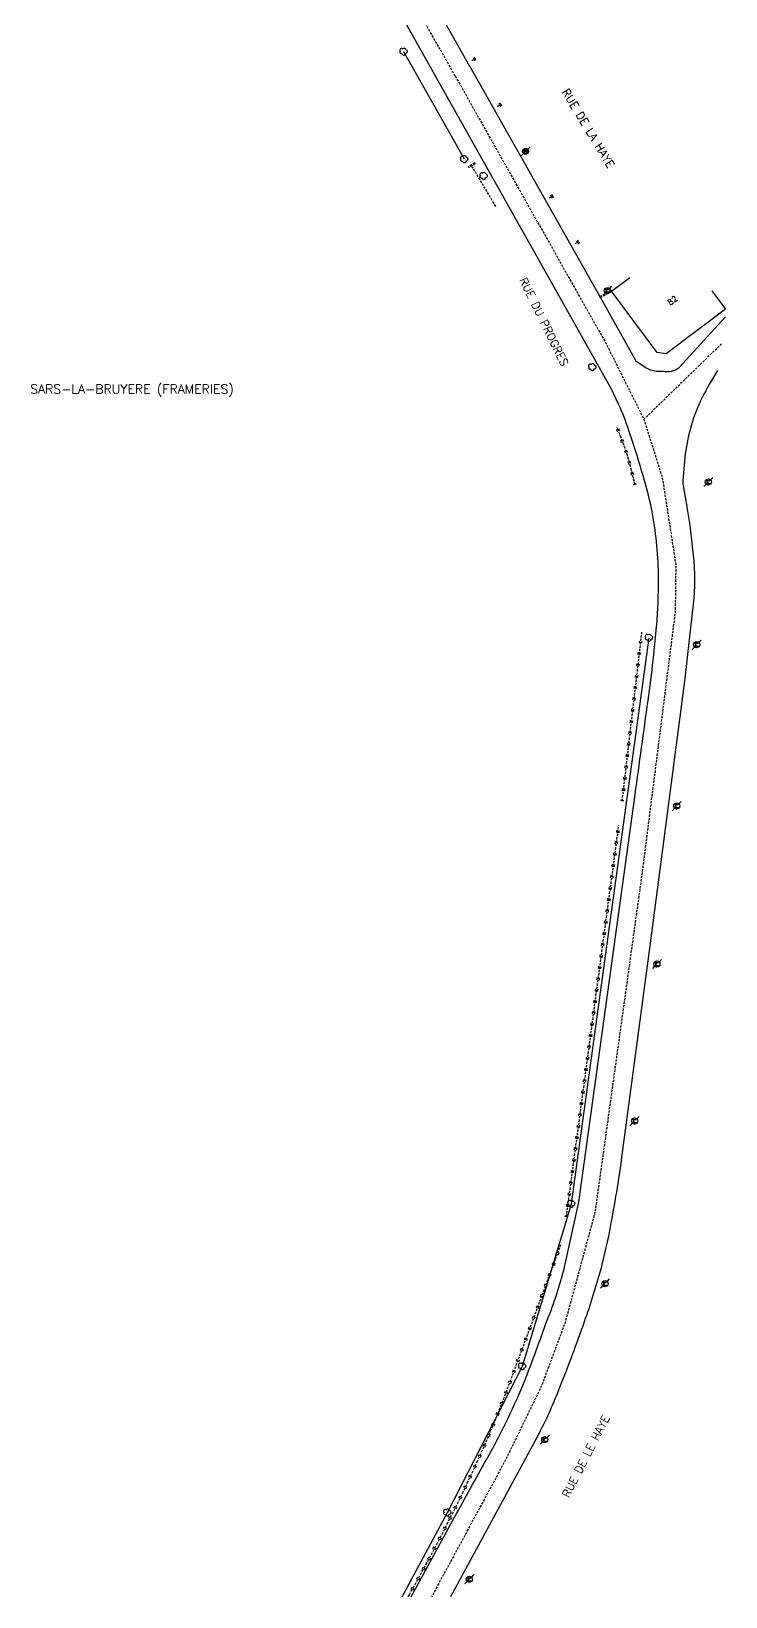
# Model space of a CAD drawing. Header units: millimetres. Extents: x 115001 to 116000, y 119000 to 120004.
# Drawn here: x 115438.5 to 115590.2, y 119000 to 119342.3 of the extents above; entities that cross this region are included whole.
import ezdxf
from ezdxf.enums import TextEntityAlignment as Align

# ---------------------------------------------------------------- set-up
doc = ezdxf.new("R2010")
doc.units = ezdxf.units.MM
doc.linetypes.add('DASHED', pattern=[0.75, 0.5, -0.25])
doc.layers.get('0').update_dxf_attribs({"linetype": 'CONTINUOUS'})
for name, color, linetype in [('W0001', 6, 'DASHED'), ('W0008', 7, 'CONTINUOUS'), ('W0100', 7, 'CONTINUOUS'), ('W0112', 1, 'DASHED'), ('W0211', 2, 'CONTINUOUS'), ('W0220', 5, 'DASHED'), ('W0300', 7, 'CONTINUOUS'), ('W0302', 3, 'CONTINUOUS'), ('W0471', 7, 'CONTINUOUS'), ('W0980', 7, 'CONTINUOUS'), ('W0989', 7, 'CONTINUOUS'), ('W0991', 7, 'CONTINUOUS')]:
    doc.layers.add(name, color=color, linetype=linetype)
doc.styles.get("Standard").update_dxf_attribs({"font": 'romans.shx', "width": 0.85})

# ---------------------------------------------------------------- blocks, each defined once
blk = doc.blocks.new('T300')
for p, q in [((-0.8, 0.51), (-0.86, 0.34)), ((-0.86, 0.34), (-0.86, 0.17)), ((-0.86, 0.17), (-0.74, 0.06)), ((-0.69, 0.63), (-0.8, 0.51)), ((-0.8, -0.06), (-0.74, 0.06)), ((-0.74, 0.06), (-0.69, 0.11)), ((-0.57, 0.69), (-0.69, 0.63)), ((-0.46, 0.69), (-0.57, 0.69)), ((-0.29, 0.63), (-0.46, 0.69)), ((-0.29, 0.63), (-0.17, 0.74)), ((-0.23, 0.57), (-0.29, 0.63)), ((-0.17, 0.74), (-0.06, 0.8)), ((-0.06, 0.8), (0.06, 0.8)), ((0.06, 0.8), (0.23, 0.74)), ((0.23, 0.74), (0.34, 0.63)), ((0.34, 0.63), (0.4, 0.51)), ((0.46, 0.46), (0.34, 0.46)), ((0.4, 0.51), (0.4, 0.46)), ((0.57, 0.4), (0.46, 0.46)), ((0.57, 0.4), (0.69, 0.29)), ((0.69, 0.29), (0.74, 0.17)), ((0.74, 0.06), (0.69, -0.17)), ((0.74, 0.17), (0.74, 0.06)), ((-0.8, -0.17), (-0.8, -0.06)), ((-0.8, -0.23), (-0.8, -0.17)), ((-0.74, -0.34), (-0.8, -0.23)), ((-0.69, -0.4), (-0.74, -0.34)), ((-0.51, -0.46), (-0.69, -0.4)), ((-0.4, -0.46), (-0.51, -0.46)), ((-0.4, -0.46), (-0.34, -0.46)), ((-0.34, -0.46), (-0.34, -0.4)), ((-0.34, -0.51), (-0.34, -0.46)), ((-0.29, -0.63), (-0.34, -0.51)), ((-0.17, -0.74), (-0.29, -0.63)), ((-0.06, -0.8), (-0.17, -0.74)), ((0.06, -0.8), (-0.06, -0.8)), ((0.17, -0.74), (0.06, -0.8)), ((0.23, -0.69), (0.17, -0.74)), ((0.29, -0.46), (0.23, -0.46)), ((0.29, -0.63), (0.23, -0.69)), ((0.46, -0.4), (0.29, -0.46)), ((0.34, -0.51), (0.29, -0.63)), ((0.34, -0.51), (0.34, -0.46)), ((0.57, -0.34), (0.46, -0.4)), ((0.63, -0.29), (0.57, -0.34)), ((0.69, -0.17), (0.63, -0.29))]:
    blk.add_line(p, q)
blk = doc.blocks.new('T471')
for p, q in [((-0.333334, 0.333334), (-0.333334, -0.333334)), ((-0.333334, 0.333334), (0.333334, 0.333334)), ((-0.333334, 0), (0, 0)), ((0.500001, 0.500001), (1.000002, 1.000002)), ((-0.500001, -0.500001), (-1.000002, -1.000002)), ((-0.333334, -0.333334), (0.333334, -0.333334))]:
    blk.add_line(p, q)
blk.add_ellipse((0, 0), major_axis=(0.471405, 0.471405), ratio=1, start_param=5.4977871438, end_param=11.780972451)
blk = doc.blocks.new('t211o')
at = {"color": 0, "linetype": 'Continuous'}
for p, q in [((-0.29, 0.5), (-0.29, 0)), ((0, 1), (0, 0)), ((0.29, 0.5), (0.29, 0))]:
    blk.add_line(p, q, dxfattribs=at)

msp = doc.modelspace()

# ---------------------------------------------------------------- linework, layer by layer
at = {"layer": 'W0001'}
msp.add_line((115589.26, 119273.96), (115572.29, 119257.44), dxfattribs=at)
msp.add_lwpolyline([(115531.08, 119332.46), (115508.85, 119371.87), (115497.22, 119394.66), (115491.96, 119409.99), (115487.68, 119432.29), (115459.87, 119587.42), (115454.62, 119616.48), (115453.27, 119630.14)], dxfattribs=at)
at = {"layer": 'W0001', "flags": 128}
msp.add_lwpolyline([(115531.08, 119332.45), (115563.93, 119274.17), (115572.29, 119257.44), (115576.3, 119244.74), (115579.26, 119225.66), (115579.12, 119215.35), (115571.97, 119158.87), (115561.59, 119083.99), (115555.06, 119059.91), (115549.87, 119045.99), (115541.93, 119029.66), (115525.91, 119000)], dxfattribs=at)
at = {"layer": 'W0008'}
msp.add_lwpolyline([(115457.42, 119628.74, 0.010943), (115457.42, 119626.38, 0.0352), (115459.3, 119613.28), (115466.75, 119571.69), (115482.52, 119483.06), (115483.66, 119476.92), (115491.76, 119430.93, 0.0145), (115495.1, 119412.98, 0.0295), (115498.64, 119401.15, 0.0288), (115504.26, 119388.26, 0.0117), (115510.73, 119376.33), (115534.16, 119334.69)], format="xyb", dxfattribs=at)
at = {"layer": 'W0008', "flags": 128}
for points in [[(115521.47, 119000), (115530.88, 119017.37, -0.0016), (115537.92, 119030.03, 0.0282), (115545.86, 119046.2, 0.0086), (115550.89, 119059.74, 0.0337), (115554.76, 119071.38), (115558.1, 119086.28), (115570.37, 119175.43, 0.0007), (115573.19, 119195.94, 0.016), (115575.17, 119213.7, 0.0215), (115575.46, 119223.57, 0.0461), (115574.01, 119237.64, 0.021), (115571.8, 119246.2, 0.0123), (115569.02, 119255.01, 0.0255), (115566.77, 119260.72), (115565.23, 119264.02), (115519.09, 119346.11), (115501.41, 119377.48, -0.0144), (115496.52, 119386.59, -0.022198), (115492.54, 119395.79, -0.021502)], [(115534.19, 119334.71), (115562.63, 119284.32), (115570.55, 119270.21), (115572.78, 119268.67, 0.1477), (115576.47, 119267.97, 0.2075), (115579.97, 119268.76), (115590.15, 119279.83), (115590.15, 119279.83)], [(115588.36, 119268.09, 0.0228), (115585.01, 119262.18, 0.0413), (115582.67, 119256.2, 0.0391), (115581.32, 119249.9, 0.0202), (115580.79, 119243.27, -0.0041), (115581.7, 119238.22, -0.0206), (115583.05, 119227.76, -0.0496), (115583.08, 119216.99), (115581.16, 119200.22), (115573.57, 119142.32), (115567.56, 119097.13, -0.0137), (115565.08, 119081.71, -0.0176), (115562.86, 119071.65, -0.0195), (115559.23, 119060.08, -0.0113), (115553.88, 119045.77, -0.0272), (115549.4, 119035.78), (115545.94, 119029.29), (115530.04, 119000)]]:
    msp.add_lwpolyline(points, format="xyb", dxfattribs=at)
at = {"layer": 'W0100', "flags": 128}
msp.add_lwpolyline([(115587.11, 119285.54), (115590.13, 119281.55), (115577.18, 119271.76), (115575.2, 119272.07), (115565.18, 119285.49), (115569.19, 119288.48), (115569.19, 119288.48)], dxfattribs=at)
at = {"layer": 'W0112'}
for p, q in [((115535.34, 119313.49), (115533.95, 119312.71)), ((115533.95, 119312.71), (115534.07, 119312.49)), ((115535.46, 119313.27), (115534.07, 119312.49)), ((115535.46, 119313.27), (115535.34, 119313.49)), ((115562.67, 119284.29), (115565.06, 119285.7)), ((115562.79, 119284.07), (115562.67, 119284.29)), ((115562.79, 119284.07), (115565.18, 119285.49)), ((115565.06, 119285.7), (115565.18, 119285.49))]:
    msp.add_line(p, q, dxfattribs=at)
at = {"layer": 'W0220'}
for p, q in [((115566.4, 119255.06), (115566.36, 119255.18)), ((115566.45, 119254.95), (115566.4, 119255.06)), ((115566.71, 119254.96), (115566.41, 119255.73)), ((115566.49, 119254.83), (115566.45, 119254.95)), ((115566.54, 119254.71), (115566.49, 119254.83)), ((115567.01, 119254.19), (115566.71, 119254.96)), ((115566.87, 119255.25), (115566.82, 119255.36)), ((115566.91, 119255.13), (115566.87, 119255.25)), ((115566.96, 119255.01), (115566.91, 119255.13)), ((115567, 119254.9), (115566.96, 119255.01)), ((115567.31, 119253.42), (115567.01, 119254.19)), ((115567.6, 119252.65), (115567.31, 119253.42)), ((115567.3, 119252.73), (115567.26, 119252.85)), ((115567.34, 119252.62), (115567.3, 119252.73)), ((115567.37, 119252.56), (115567.34, 119252.62)), ((115567.43, 119252.38), (115567.37, 119252.56)), ((115567.88, 119251.88), (115567.6, 119252.65)), ((115567.77, 119252.91), (115567.72, 119253.03)), ((115567.81, 119252.79), (115567.77, 119252.91)), ((115567.83, 119252.74), (115567.81, 119252.79)), ((115567.9, 119252.56), (115567.83, 119252.74)), ((115568.16, 119251.1), (115567.88, 119251.88)), ((115568.18, 119250.27), (115568.1, 119250.51)), ((115568.43, 119250.32), (115568.16, 119251.1)), ((115568.25, 119250.03), (115568.18, 119250.27)), ((115568.68, 119249.54), (115568.43, 119250.32)), ((115568.65, 119250.43), (115568.57, 119250.67)), ((115568.73, 119250.19), (115568.65, 119250.43)), ((115568.92, 119248.74), (115568.68, 119249.54)), ((115568.9, 119247.89), (115568.83, 119248.13)), ((115568.97, 119247.65), (115568.9, 119247.89)), ((115569.15, 119247.94), (115568.92, 119248.74)), ((115569.36, 119247.14), (115569.15, 119247.94)), ((115569.38, 119248.02), (115569.31, 119248.27)), ((115569.57, 119246.34), (115569.36, 119247.14)), ((115569.45, 119247.78), (115569.38, 119248.02)), ((115569.5, 119245.6), (115569.47, 119245.72)), ((115569.53, 119245.48), (115569.5, 119245.6)), ((115569.56, 119245.36), (115569.53, 119245.48)), ((115569.58, 119245.24), (115569.56, 119245.36)), ((115569.77, 119245.53), (115569.57, 119246.34)), ((115569.97, 119244.72), (115569.77, 119245.53)), ((115569.98, 119245.72), (115569.95, 119245.84)), ((115570.16, 119243.91), (115569.97, 119244.72)), ((115570.01, 119245.6), (115569.98, 119245.72)), ((115570.04, 119245.48), (115570.01, 119245.6)), ((115570.07, 119245.35), (115570.04, 119245.48)), ((115570.07, 119243.17), (115570.05, 119243.29)), ((115570.1, 119243.05), (115570.07, 119243.17)), ((115570.35, 119243.11), (115570.16, 119243.91)), ((115570.56, 119243.28), (115570.53, 119243.41)), ((115570.59, 119243.16), (115570.56, 119243.28)), ((115567.56, 119173.98), (115571.86, 119210.91)), ((115571.36, 119208.77), (115571.39, 119209.02)), ((115571.86, 119208.71), (115571.89, 119208.96)), ((115571.04, 119206.04), (115571.07, 119206.29)), ((115571.07, 119206.29), (115571.1, 119206.54)), ((115571.33, 119208.52), (115571.36, 119208.77)), ((115571.54, 119205.98), (115571.57, 119206.23)), ((115571.57, 119206.23), (115571.6, 119206.48)), ((115571.83, 119208.46), (115571.86, 119208.71)), ((115570.76, 119203.56), (115570.78, 119203.8)), ((115570.78, 119203.8), (115570.81, 119204.05)), ((115571.25, 119203.5), (115571.28, 119203.75)), ((115571.28, 119203.75), (115571.31, 119204)), ((115570.18, 119198.59), (115570.21, 119198.84)), ((115570.21, 119198.84), (115570.23, 119199.09)), ((115570.47, 119201.07), (115570.49, 119201.32)), ((115570.49, 119201.32), (115570.52, 119201.57)), ((115570.67, 119198.53), (115570.7, 119198.78)), ((115570.7, 119198.78), (115570.73, 119199.03)), ((115570.96, 119201.02), (115570.99, 119201.26)), ((115570.99, 119201.26), (115571.02, 119201.51)), ((115569.89, 119196.11), (115569.92, 119196.36)), ((115569.92, 119196.36), (115569.94, 119196.6)), ((115570.38, 119196.05), (115570.41, 119196.3)), ((115570.41, 119196.3), (115570.44, 119196.55)), ((115569.6, 119193.62), (115569.63, 119193.87)), ((115569.63, 119193.87), (115569.66, 119194.12)), ((115570.09, 119193.57), (115570.12, 119193.81)), ((115570.12, 119193.81), (115570.15, 119194.06)), ((115569.02, 119188.66), (115569.05, 119188.91)), ((115569.05, 119188.91), (115569.08, 119189.15)), ((115569.31, 119191.14), (115569.34, 119191.39)), ((115569.34, 119191.39), (115569.37, 119191.64)), ((115569.51, 119188.6), (115569.54, 119188.85)), ((115569.54, 119188.85), (115569.57, 119189.1)), ((115569.8, 119191.08), (115569.83, 119191.33)), ((115569.83, 119191.33), (115569.86, 119191.58)), ((115568.73, 119186.17), (115568.76, 119186.42)), ((115568.76, 119186.42), (115568.79, 119186.67)), ((115569.23, 119186.12), (115569.25, 119186.36)), ((115569.25, 119186.36), (115569.28, 119186.61)), ((115568.18, 119181.46), (115568.21, 119181.7)), ((115568.44, 119183.69), (115568.47, 119183.94)), ((115568.47, 119183.94), (115568.5, 119184.19)), ((115568.68, 119181.4), (115568.7, 119181.65)), ((115568.94, 119183.63), (115568.96, 119183.88)), ((115568.96, 119183.88), (115568.99, 119184.13)), ((115567.86, 119178.72), (115567.89, 119178.97)), ((115567.89, 119178.97), (115567.92, 119179.22)), ((115568.15, 119181.21), (115568.18, 119181.46)), ((115568.36, 119178.67), (115568.39, 119178.92)), ((115568.39, 119178.92), (115568.41, 119179.16)), ((115568.65, 119181.15), (115568.68, 119181.4)), ((115567.57, 119176.24), (115567.6, 119176.49)), ((115567.6, 119176.49), (115567.63, 119176.74)), ((115568.07, 119176.18), (115568.1, 119176.43)), ((115568.1, 119176.43), (115568.13, 119176.68)), ((115567.31, 119174.01), (115567.34, 119174.26)), ((115567.81, 119173.95), (115567.84, 119174.2)), ((115555.36, 119083.05), (115566.8, 119168.6)), ((115566.02, 119164.61), (115566.05, 119164.86)), ((115566.05, 119164.86), (115566.08, 119165.11)), ((115566.35, 119167.09), (115566.38, 119167.34)), ((115566.38, 119167.34), (115566.42, 119167.59)), ((115566.51, 119164.55), (115566.55, 119164.79)), ((115566.55, 119164.79), (115566.58, 119165.04)), ((115566.85, 119167.02), (115566.88, 119167.27)), ((115566.88, 119167.27), (115566.91, 119167.52)), ((115565.69, 119162.13), (115565.72, 119162.38)), ((115565.72, 119162.38), (115565.75, 119162.63)), ((115566.18, 119162.07), (115566.22, 119162.32)), ((115566.22, 119162.32), (115566.25, 119162.56)), ((115565.06, 119157.43), (115565.09, 119157.67)), ((115565.36, 119159.66), (115565.39, 119159.9)), ((115565.39, 119159.9), (115565.42, 119160.15)), ((115565.55, 119157.36), (115565.59, 119157.61)), ((115565.85, 119159.59), (115565.88, 119159.84)), ((115565.88, 119159.84), (115565.92, 119160.09)), ((115564.69, 119154.7), (115564.73, 119154.95)), ((115564.73, 119154.95), (115564.76, 119155.2)), ((115565.02, 119157.18), (115565.06, 119157.43)), ((115565.19, 119154.63), (115565.22, 119154.88)), ((115565.22, 119154.88), (115565.25, 119155.13)), ((115565.52, 119157.11), (115565.55, 119157.36)), ((115564.36, 119152.22), (115564.39, 119152.47)), ((115564.39, 119152.47), (115564.43, 119152.72)), ((115564.86, 119152.16), (115564.89, 119152.4)), ((115564.89, 119152.4), (115564.92, 119152.65)), ((115563.7, 119147.27), (115563.73, 119147.51)), ((115563.73, 119147.51), (115563.76, 119147.76)), ((115564.03, 119149.74), (115564.06, 119149.99)), ((115564.06, 119149.99), (115564.1, 119150.24)), ((115564.19, 119147.2), (115564.23, 119147.45)), ((115564.23, 119147.45), (115564.26, 119147.7)), ((115564.53, 119149.68), (115564.56, 119149.93)), ((115564.56, 119149.93), (115564.59, 119150.17)), ((115563.37, 119144.79), (115563.4, 119145.04)), ((115563.4, 119145.04), (115563.43, 119145.28)), ((115563.86, 119144.72), (115563.9, 119144.97)), ((115563.9, 119144.97), (115563.93, 119145.22)), ((115563.04, 119142.31), (115563.07, 119142.56)), ((115563.07, 119142.56), (115563.1, 119142.81)), ((115563.53, 119142.24), (115563.56, 119142.49)), ((115563.56, 119142.49), (115563.6, 119142.74)), ((115562.37, 119137.35), (115562.41, 119137.6)), ((115562.41, 119137.6), (115562.44, 119137.85)), ((115562.7, 119139.83), (115562.74, 119140.08)), ((115562.74, 119140.08), (115562.77, 119140.33)), ((115562.87, 119137.29), (115562.9, 119137.54)), ((115562.9, 119137.54), (115562.94, 119137.78)), ((115563.2, 119139.77), (115563.23, 119140.01)), ((115563.23, 119140.01), (115563.27, 119140.26)), ((115562.04, 119134.88), (115562.08, 119135.12)), ((115562.08, 119135.12), (115562.11, 119135.37)), ((115562.54, 119134.81), (115562.57, 119135.06)), ((115562.57, 119135.06), (115562.6, 119135.31)), ((115561.38, 119129.92), (115561.41, 119130.17)), ((115561.41, 119130.17), (115561.45, 119130.42)), ((115561.71, 119132.4), (115561.74, 119132.65)), ((115561.74, 119132.65), (115561.78, 119132.89)), ((115561.91, 119130.1), (115561.94, 119130.35)), ((115562.21, 119132.33), (115562.24, 119132.58)), ((115562.24, 119132.58), (115562.27, 119132.83)), ((115561.05, 119127.44), (115561.08, 119127.69)), ((115561.08, 119127.69), (115561.11, 119127.94)), ((115561.54, 119127.38), (115561.58, 119127.62)), ((115561.58, 119127.62), (115561.61, 119127.87)), ((115561.87, 119129.85), (115561.91, 119130.1)), ((115560.72, 119124.96), (115560.75, 119125.21)), ((115560.75, 119125.21), (115560.78, 119125.46)), ((115561.21, 119124.9), (115561.25, 119125.15)), ((115561.25, 119125.15), (115561.28, 119125.39)), ((115560.05, 119120.01), (115560.09, 119120.26)), ((115560.09, 119120.26), (115560.12, 119120.5)), ((115560.39, 119122.49), (115560.42, 119122.73)), ((115560.42, 119122.73), (115560.45, 119122.98)), ((115560.55, 119119.94), (115560.58, 119120.19)), ((115560.58, 119120.19), (115560.62, 119120.44)), ((115560.88, 119122.42), (115560.91, 119122.67)), ((115560.91, 119122.67), (115560.95, 119122.92)), ((115559.72, 119117.53), (115559.76, 119117.78)), ((115559.76, 119117.78), (115559.79, 119118.03)), ((115560.22, 119117.46), (115560.25, 119117.71)), ((115560.25, 119117.71), (115560.28, 119117.96)), ((115559.09, 119112.82), (115559.13, 119113.07)), ((115559.39, 119115.05), (115559.42, 119115.3)), ((115559.42, 119115.3), (115559.46, 119115.55)), ((115559.89, 119114.99), (115559.92, 119115.23)), ((115559.92, 119115.23), (115559.95, 119115.48)), ((115558.73, 119110.1), (115558.76, 119110.34)), ((115558.76, 119110.34), (115558.79, 119110.59)), ((115559.06, 119112.57), (115559.09, 119112.82)), ((115559.22, 119110.03), (115559.26, 119110.28)), ((115559.26, 119110.28), (115559.29, 119110.53)), ((115559.56, 119112.51), (115559.59, 119112.76)), ((115559.59, 119112.76), (115559.62, 119113)), ((115558.4, 119107.62), (115558.43, 119107.87)), ((115558.43, 119107.87), (115558.46, 119108.11)), ((115558.89, 119107.55), (115558.93, 119107.8)), ((115558.93, 119107.8), (115558.96, 119108.05)), ((115557.73, 119102.66), (115557.77, 119102.91)), ((115557.77, 119102.91), (115557.8, 119103.16)), ((115558.07, 119105.14), (115558.1, 119105.39)), ((115558.1, 119105.39), (115558.13, 119105.64)), ((115558.23, 119102.6), (115558.26, 119102.84)), ((115558.26, 119102.84), (115558.3, 119103.09)), ((115558.56, 119105.07), (115558.59, 119105.32)), ((115558.59, 119105.32), (115558.63, 119105.57)), ((115557.4, 119100.19), (115557.44, 119100.43)), ((115557.44, 119100.43), (115557.47, 119100.68)), ((115557.9, 119100.12), (115557.93, 119100.37)), ((115557.93, 119100.37), (115557.97, 119100.61)), ((115557.07, 119097.71), (115557.1, 119097.96)), ((115557.1, 119097.96), (115557.14, 119098.2)), ((115557.57, 119097.64), (115557.6, 119097.89)), ((115557.6, 119097.89), (115557.63, 119098.14)), ((115556.41, 119092.75), (115556.44, 119093)), ((115556.44, 119093), (115556.48, 119093.25)), ((115556.74, 119095.23), (115556.77, 119095.48)), ((115556.77, 119095.48), (115556.81, 119095.73)), ((115556.9, 119092.69), (115556.94, 119092.93)), ((115556.94, 119092.93), (115556.97, 119093.18)), ((115557.24, 119095.16), (115557.27, 119095.41)), ((115557.27, 119095.41), (115557.3, 119095.66)), ((115556.08, 119090.27), (115556.11, 119090.52)), ((115556.11, 119090.52), (115556.14, 119090.77)), ((115556.57, 119090.21), (115556.61, 119090.46)), ((115556.61, 119090.46), (115556.64, 119090.7)), ((115555.45, 119085.57), (115555.48, 119085.81)), ((115555.75, 119087.8), (115555.78, 119088.04)), ((115555.78, 119088.04), (115555.81, 119088.29)), ((115555.94, 119085.5), (115555.98, 119085.75)), ((115556.24, 119087.73), (115556.28, 119087.98)), ((115556.28, 119087.98), (115556.31, 119088.22)), ((115555.12, 119083.09), (115555.15, 119083.34)), ((115555.42, 119085.32), (115555.45, 119085.57)), ((115555.61, 119083.02), (115555.65, 119083.27)), ((115555.91, 119085.25), (115555.94, 119085.5)), ((115543.09, 119047.05), (115554.17, 119077.04)), ((115553.22, 119075.18), (115553.31, 119075.42)), ((115552.27, 119072.6), (115552.36, 119072.84)), ((115552.36, 119072.84), (115552.44, 119073.07)), ((115552.74, 119072.43), (115552.83, 119072.67)), ((115552.83, 119072.67), (115552.91, 119072.9)), ((115553.14, 119074.95), (115553.22, 119075.18)), ((115553.61, 119074.78), (115553.69, 119075.01)), ((115553.69, 119075.01), (115553.78, 119075.24)), ((115551.4, 119070.26), (115551.49, 119070.49)), ((115551.49, 119070.49), (115551.58, 119070.73)), ((115551.87, 119070.09), (115551.96, 119070.32)), ((115551.96, 119070.32), (115552.05, 119070.55)), ((115549.67, 119065.57), (115549.76, 119065.8)), ((115549.76, 119065.8), (115549.84, 119066.04)), ((115550.14, 119065.4), (115550.23, 119065.63)), ((115550.23, 119065.63), (115550.31, 119065.86)), ((115550.54, 119067.91), (115550.62, 119068.15)), ((115550.62, 119068.15), (115550.71, 119068.38)), ((115551.01, 119067.74), (115551.09, 119067.98)), ((115551.09, 119067.98), (115551.18, 119068.21)), ((115548.8, 119063.22), (115548.89, 119063.46)), ((115548.89, 119063.46), (115548.98, 119063.69)), ((115549.27, 119063.05), (115549.36, 119063.29)), ((115549.36, 119063.29), (115549.45, 119063.52)), ((115547.07, 119058.53), (115547.16, 119058.77)), ((115547.16, 119058.77), (115547.25, 119059)), ((115547.54, 119058.36), (115547.63, 119058.6)), ((115547.63, 119058.6), (115547.71, 119058.83)), ((115547.94, 119060.88), (115548.02, 119061.11)), ((115548.02, 119061.11), (115548.11, 119061.35)), ((115548.41, 119060.71), (115548.49, 119060.94)), ((115548.49, 119060.94), (115548.58, 119061.17)), ((115546.21, 119056.19), (115546.29, 119056.42)), ((115546.29, 119056.42), (115546.38, 119056.66)), ((115546.67, 119056.02), (115546.76, 119056.25)), ((115546.76, 119056.25), (115546.85, 119056.48)), ((115544.47, 119051.5), (115544.56, 119051.73)), ((115544.56, 119051.73), (115544.65, 119051.97)), ((115544.94, 119051.33), (115545.03, 119051.56)), ((115545.03, 119051.56), (115545.11, 119051.79)), ((115545.34, 119053.84), (115545.43, 119054.08)), ((115545.43, 119054.08), (115545.51, 119054.31)), ((115545.81, 119053.67), (115545.89, 119053.9)), ((115545.89, 119053.9), (115545.98, 119054.14)), ((115543.61, 119049.15), (115543.69, 119049.39)), ((115543.69, 119049.39), (115543.78, 119049.62)), ((115544.08, 119048.98), (115544.16, 119049.21)), ((115544.16, 119049.21), (115544.25, 119049.45)), ((115541.86, 119044.47), (115541.95, 119044.71)), ((115541.92, 119043.93), (115542.22, 119044.71)), ((115541.95, 119044.71), (115542.04, 119044.94)), ((115542.22, 119044.71), (115542.51, 119045.49)), ((115542.41, 119044.53), (115542.5, 119044.76)), ((115542.51, 119045.49), (115542.8, 119046.27)), ((115542.74, 119046.81), (115542.83, 119047.04)), ((115542.8, 119046.27), (115543.09, 119047.05)), ((115542.83, 119047.04), (115542.86, 119047.13)), ((115542.86, 119047.13), (115542.91, 119047.28)), ((115543.21, 119046.63), (115543.3, 119046.87)), ((115543.3, 119046.87), (115543.33, 119046.96)), ((115543.33, 119046.96), (115543.38, 119047.1)), ((115540.7, 119040.83), (115541.01, 119041.61)), ((115540.95, 119042.14), (115541.05, 119042.38)), ((115541.01, 119041.61), (115541.32, 119042.38)), ((115541.05, 119042.38), (115541.14, 119042.61)), ((115541.32, 119042.38), (115541.62, 119043.16)), ((115541.42, 119041.96), (115541.51, 119042.19)), ((115541.51, 119042.19), (115541.6, 119042.43)), ((115541.62, 119043.16), (115541.92, 119043.93)), ((115542.33, 119044.29), (115542.41, 119044.53)), ((115539.08, 119037.51), (115539.17, 119037.75)), ((115539.13, 119036.99), (115539.45, 119037.75)), ((115539.17, 119037.75), (115539.27, 119037.98)), ((115539.45, 119037.75), (115539.77, 119038.52)), ((115539.64, 119037.55), (115539.73, 119037.78)), ((115539.77, 119038.52), (115540.08, 119039.29)), ((115540.03, 119039.82), (115540.12, 119040.06)), ((115540.08, 119039.29), (115540.39, 119040.06)), ((115540.12, 119040.06), (115540.21, 119040.29)), ((115540.39, 119040.06), (115540.7, 119040.83)), ((115540.49, 119039.64), (115540.58, 119039.87)), ((115540.58, 119039.87), (115540.68, 119040.1)), ((115537.83, 119033.93), (115538.16, 119034.69)), ((115538.11, 119035.21), (115538.16, 119035.33)), ((115538.16, 119034.69), (115538.48, 119035.46)), ((115538.16, 119035.33), (115538.2, 119035.44)), ((115538.2, 119035.44), (115538.25, 119035.56)), ((115538.25, 119035.56), (115538.3, 119035.67)), ((115538.48, 119035.46), (115538.81, 119036.22)), ((115538.57, 119035.02), (115538.62, 119035.13)), ((115538.62, 119035.13), (115538.66, 119035.25)), ((115538.66, 119035.25), (115538.71, 119035.36)), ((115538.71, 119035.36), (115538.76, 119035.48)), ((115538.81, 119036.22), (115539.13, 119036.99)), ((115539.54, 119037.32), (115539.64, 119037.55)), ((115536.21, 119030.87), (115536.26, 119030.98)), ((115536.26, 119030.98), (115536.31, 119031.09)), ((115536.49, 119030.89), (115536.83, 119031.64)), ((115536.83, 119031.64), (115537.16, 119032.4)), ((115537.12, 119032.92), (115537.17, 119033.04)), ((115537.16, 119032.4), (115537.5, 119033.17)), ((115537.17, 119033.04), (115537.22, 119033.15)), ((115537.22, 119033.15), (115537.27, 119033.26)), ((115537.27, 119033.26), (115537.32, 119033.38)), ((115537.5, 119033.17), (115537.83, 119033.93)), ((115537.57, 119032.72), (115537.62, 119032.84)), ((115537.62, 119032.84), (115537.67, 119032.95)), ((115537.67, 119032.95), (115537.72, 119033.06)), ((115537.72, 119033.06), (115537.77, 119033.18)), ((115534.77, 119027.1), (115535.12, 119027.86)), ((115535.07, 119028.36), (115535.18, 119028.59)), ((115535.12, 119027.86), (115535.46, 119028.61)), ((115535.18, 119028.59), (115535.28, 119028.82)), ((115535.46, 119028.61), (115535.81, 119029.37)), ((115535.53, 119028.15), (115535.63, 119028.38)), ((115535.63, 119028.38), (115535.74, 119028.61)), ((115535.81, 119029.37), (115536.15, 119030.13)), ((115536.1, 119030.64), (115536.13, 119030.7)), ((115536.13, 119030.7), (115536.18, 119030.82)), ((115536.15, 119030.13), (115536.49, 119030.89)), ((115536.18, 119030.82), (115536.21, 119030.87)), ((115536.56, 119030.43), (115536.59, 119030.5)), ((115536.59, 119030.5), (115536.64, 119030.61)), ((115536.64, 119030.61), (115536.66, 119030.66)), ((115536.66, 119030.66), (115536.71, 119030.78)), ((115536.71, 119030.78), (115536.76, 119030.89)), ((115532.96, 119023.84), (115533.06, 119024.06)), ((115533, 119023.34), (115533.36, 119024.09)), ((115533.06, 119024.06), (115533.17, 119024.29)), ((115533.36, 119024.09), (115533.71, 119024.85)), ((115533.51, 119023.85), (115533.62, 119024.07)), ((115533.71, 119024.85), (115534.07, 119025.6)), ((115534.02, 119026.1), (115534.13, 119026.32)), ((115534.07, 119025.6), (115534.42, 119026.35)), ((115534.13, 119026.32), (115534.23, 119026.55)), ((115534.42, 119026.35), (115534.77, 119027.1)), ((115534.48, 119025.88), (115534.58, 119026.11)), ((115534.58, 119026.11), (115534.69, 119026.34)), ((115531.55, 119020.35), (115531.91, 119021.1)), ((115531.87, 119021.59), (115531.98, 119021.81)), ((115531.91, 119021.1), (115532.28, 119021.85)), ((115531.98, 119021.81), (115532.09, 119022.04)), ((115532.28, 119021.85), (115532.64, 119022.59)), ((115532.32, 119021.37), (115532.43, 119021.59)), ((115532.43, 119021.59), (115532.54, 119021.82)), ((115532.64, 119022.59), (115533, 119023.34)), ((115533.41, 119023.62), (115533.51, 119023.85)), ((115529.65, 119017.11), (115529.76, 119017.33)), ((115529.69, 119016.63), (115530.06, 119017.37)), ((115529.76, 119017.33), (115529.88, 119017.56)), ((115530.06, 119017.37), (115530.44, 119018.12)), ((115530.21, 119017.11), (115530.32, 119017.33)), ((115530.44, 119018.12), (115530.81, 119018.86)), ((115530.77, 119019.34), (115530.88, 119019.57)), ((115530.81, 119018.86), (115531.18, 119019.61)), ((115530.88, 119019.57), (115530.99, 119019.79)), ((115531.18, 119019.61), (115531.55, 119020.35)), ((115531.22, 119019.12), (115531.33, 119019.35)), ((115531.33, 119019.35), (115531.44, 119019.57)), ((115528.18, 119013.67), (115528.56, 119014.41)), ((115528.52, 119014.88), (115528.63, 119015.1)), ((115528.56, 119014.41), (115528.94, 119015.15)), ((115528.63, 119015.1), (115528.75, 119015.33)), ((115528.94, 119015.15), (115529.31, 119015.89)), ((115528.96, 119014.65), (115529.08, 119014.88)), ((115529.08, 119014.88), (115529.19, 119015.1)), ((115529.31, 119015.89), (115529.69, 119016.63)), ((115530.1, 119016.88), (115530.21, 119017.11)), ((115526.21, 119010.45), (115526.33, 119010.67)), ((115526.25, 119009.98), (115526.63, 119010.71)), ((115526.33, 119010.67), (115526.45, 119010.89)), ((115526.63, 119010.71), (115527.02, 119011.45)), ((115526.65, 119010.22), (115526.77, 119010.44)), ((115526.77, 119010.44), (115526.89, 119010.66)), ((115527.02, 119011.45), (115527.41, 119012.19)), ((115527.37, 119012.66), (115527.49, 119012.88)), ((115527.41, 119012.19), (115527.79, 119012.93)), ((115527.49, 119012.88), (115527.6, 119013.11)), ((115527.79, 119012.93), (115528.18, 119013.67)), ((115527.82, 119012.43), (115527.93, 119012.65)), ((115527.93, 119012.65), (115528.05, 119012.88)), ((115524.28, 119006.31), (115524.67, 119007.04)), ((115524.67, 119007.04), (115525.07, 119007.77)), ((115525.04, 119008.24), (115525.1, 119008.35)), ((115525.07, 119007.77), (115525.46, 119008.51)), ((115525.1, 119008.35), (115525.16, 119008.47)), ((115525.16, 119008.47), (115525.21, 119008.58)), ((115525.21, 119008.58), (115525.27, 119008.69)), ((115525.46, 119008.51), (115525.85, 119009.24)), ((115525.48, 119008.01), (115525.54, 119008.12)), ((115525.54, 119008.12), (115525.6, 119008.23)), ((115525.6, 119008.23), (115525.66, 119008.34)), ((115525.66, 119008.34), (115525.71, 119008.45)), ((115525.85, 119009.24), (115526.25, 119009.98)), ((115522.65, 119003.85), (115522.77, 119004.07)), ((115522.68, 119003.38), (115523.08, 119004.11)), ((115522.77, 119004.07), (115522.86, 119004.23)), ((115522.86, 119004.23), (115522.89, 119004.29)), ((115523.08, 119004.11), (115523.48, 119004.84)), ((115523.09, 119003.61), (115523.21, 119003.83)), ((115523.21, 119003.83), (115523.3, 119003.99)), ((115523.3, 119003.99), (115523.33, 119004.05)), ((115523.48, 119004.84), (115523.88, 119005.57)), ((115523.85, 119006.05), (115523.91, 119006.16)), ((115523.88, 119005.57), (115524.28, 119006.31)), ((115523.91, 119006.16), (115523.97, 119006.27)), ((115523.97, 119006.27), (115524.03, 119006.38)), ((115524.03, 119006.38), (115524.09, 119006.49)), ((115524.29, 119005.81), (115524.35, 119005.92)), ((115524.35, 119005.92), (115524.41, 119006.03)), ((115524.41, 119006.03), (115524.47, 119006.14)), ((115524.47, 119006.14), (115524.53, 119006.25)), ((115520.8, 119000), (115521.06, 119000.46)), ((115521.06, 119000.46), (115521.47, 119001.19)), ((115521.44, 119001.67), (115521.57, 119001.89)), ((115521.47, 119001.19), (115521.87, 119001.92)), ((115521.57, 119001.89), (115521.69, 119002.1)), ((115521.87, 119001.92), (115522.28, 119002.65)), ((115521.88, 119001.42), (115522, 119001.64)), ((115522, 119001.64), (115522.12, 119001.86)), ((115522.28, 119002.65), (115522.68, 119003.38))]:
    msp.add_line(p, q, dxfattribs=at)
msp.add_lwpolyline([(115539.93, 119304), (115534.79, 119312.68), (115534.79, 119312.68)], dxfattribs=at)
at = {"layer": 'W0302'}
msp.add_lwpolyline([(115533.06, 119314.29), (115519.83, 119337.82), (115519.83, 119337.82)], dxfattribs=at)
at = {"layer": 'W0302', "flags": 128}
msp.add_lwpolyline([(115519.46, 119000), (115529.38, 119018.38), (115545.73, 119050.37), (115556.45, 119085.93), (115573.43, 119209.68), (115573.43, 119209.68)], dxfattribs=at)

# ---------------------------------------------------------------- block references
at = {"layer": 'W0211', "rotation": 119.4465429548595}
for p in [(115535.53, 119336.4), (115541.19, 119326.38), (115546.84, 119316.37), (115552.49, 119306.35), (115558.15, 119296.34)]:
    msp.add_blockref('t211o', p, dxfattribs=at)
at = {"layer": 'W0300'}
for p in [(115519.83, 119337.82), (115533.06, 119314.29), (115537.32, 119310.64), (115561.07, 119268.83), (115573.43, 119209.68), (115556.45, 119085.93), (115545.73, 119050.37), (115529.38, 119018.38)]:
    msp.add_blockref('T300', p, dxfattribs=at)
at = {"layer": 'W0471'}
for p in [(115546.42, 119316), (115564.31, 119285.54), (115586.37, 119243.73), (115583.81, 119208.14), (115579.44, 119172.86), (115575.14, 119138.35), (115570.27, 119104.01), (115563.8, 119068.47), (115550.64, 119034.34), (115534.18, 119003.82)]:
    msp.add_blockref('T471', p, dxfattribs=at)

# ---------------------------------------------------------------- texts
at = {"layer": 'W0980'}
msp.add_text('SARS-LA-BRUYERE (FRAMERIES)', height=2, dxfattribs=at).set_placement((115460.44, 119263.91), align=Align.MIDDLE)
at = {"layer": 'W0989'}
for s, rotation, p in [('RUE DE LA HAYE', 301.1616, (115560.13, 119321.08)), ('RUE DU PROGRES', 296.0125, (115550.46, 119278.78)), ('RUE DE LE HAYE', 62.8527, (115559.6, 119030.7))]:
    msp.add_text(s, height=1.75, rotation=rotation, dxfattribs=at).set_placement(p, align=Align.MIDDLE)
at = {"layer": 'W0991'}
msp.add_text('82', height=1.25, rotation=37.0876, dxfattribs=at).set_placement((115578.53, 119283.43), align=Align.MIDDLE)

doc.saveas('drawing.dxf')
